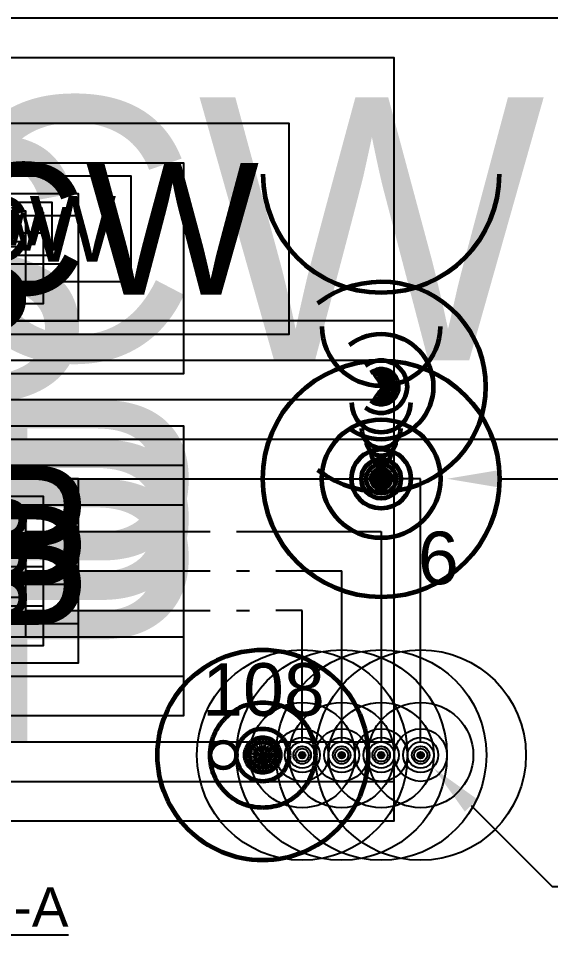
# Model space of a CAD drawing. Extents: x -3637 to 1666, y -2593 to 1817.
# Drawn here: x -2777.7 to -2656.4, y 68.8 to 277.7 of the extents above; entities that cross this region are included whole.
import ezdxf
from ezdxf.enums import TextEntityAlignment as Align

# ---------------------------------------------------------------- set-up
doc = ezdxf.new("R2010")
doc.units = 0
doc.header["$LTSCALE"] = 36
doc.header["$MEASUREMENT"] = 0
doc.linetypes.add('VENT', pattern=[0.30000000000000004, 0.2, -0.1])
for name, color, linetype in [('G-ANNO-TEXT', 70, 'Continuous'), ('P-NDCW-N', 4, 'Continuous'), ('P-NDCW-N @ 1 (1)', 4, 'Continuous'), ('P-NDCW-N @ 1 (2)', 4, 'Continuous'), ('P-NDCW-N @ 128', 4, 'Continuous'), ('P-NDCW-N @ 192', 4, 'Continuous'), ('P-NDCW-N @ 384', 4, 'Continuous'), ('P-NDCW-N @ 48', 4, 'Continuous'), ('P-NDCW-N @ 64', 4, 'Continuous'), ('P-NDCW-N @ 768', 4, 'Continuous'), ('P-NDCW-N @ 96', 4, 'Continuous'), ('P-TP-N', 4, 'Continuous'), ('P-TP-N @ 1 (1)', 4, 'Continuous'), ('P-TP-N @ 1 (2)', 4, 'Continuous'), ('P-TP-N @ 12', 4, 'Continuous'), ('P-TP-N @ 128', 4, 'Continuous'), ('P-TP-N @ 16', 4, 'Continuous'), ('P-TP-N @ 192', 4, 'Continuous'), ('P-TP-N @ 2', 4, 'Continuous'), ('P-TP-N @ 24', 4, 'Continuous'), ('P-TP-N @ 384', 4, 'Continuous'), ('P-TP-N @ 4', 4, 'Continuous'), ('P-TP-N @ 48', 4, 'Continuous'), ('P-TP-N @ 64', 4, 'Continuous'), ('P-TP-N @ 768', 4, 'Continuous'), ('P-TP-N @ 8', 4, 'Continuous'), ('P-TP-N @ 96', 4, 'Continuous')]:
    doc.layers.add(name, color=color, linetype=linetype)
doc.layers.add('P-SAN-DFU', color=7, linetype='Continuous', plot=False)
for name, color, linetype, lineweight in [('P-SAN-N', 6, 'Continuous', 60), ('P-SAN-N @ 1 (1)', 6, 'Continuous', 60), ('P-SAN-N @ 1 (2)', 6, 'Continuous', 60), ('P-SAN-N @ 12', 6, 'Continuous', 60), ('P-SAN-N @ 128', 6, 'Continuous', 60), ('P-SAN-N @ 16', 6, 'Continuous', 60), ('P-SAN-N @ 192', 6, 'Continuous', 60), ('P-SAN-N @ 2', 6, 'Continuous', 60), ('P-SAN-N @ 24', 6, 'Continuous', 60), ('P-SAN-N @ 384', 6, 'Continuous', 60), ('P-SAN-N @ 4', 6, 'Continuous', 60), ('P-SAN-N @ 48', 6, 'Continuous', 60), ('P-SAN-N @ 64', 6, 'Continuous', 60), ('P-SAN-N @ 768', 6, 'Continuous', 60), ('P-SAN-N @ 8', 6, 'Continuous', 60), ('P-SAN-N @ 96', 6, 'Continuous', 60), ('P-SANV-N', 5, 'VENT', 60), ('P-SANV-N @ 1 (1)', 5, 'VENT', 60), ('P-SANV-N @ 1 (2)', 5, 'VENT', 60), ('P-SANV-N @ 12', 5, 'VENT', 60), ('P-SANV-N @ 128', 5, 'VENT', 60), ('P-SANV-N @ 16', 5, 'VENT', 60), ('P-SANV-N @ 192', 5, 'VENT', 60), ('P-SANV-N @ 2', 5, 'VENT', 60), ('P-SANV-N @ 24', 5, 'VENT', 60), ('P-SANV-N @ 384', 5, 'VENT', 60), ('P-SANV-N @ 4', 5, 'VENT', 60), ('P-SANV-N @ 48', 5, 'VENT', 60), ('P-SANV-N @ 64', 5, 'VENT', 60), ('P-SANV-N @ 768', 5, 'VENT', 60), ('P-SANV-N @ 8', 5, 'VENT', 60), ('P-SANV-N @ 96', 5, 'VENT', 60)]:
    doc.layers.add(name, color=color, linetype=linetype, lineweight=lineweight)
doc.styles.add('Arial', font='arial.ttf')

# ---------------------------------------------------------------- blocks, each defined once
blk = doc.blocks.new('*U7')
blk.add_circle((0, 0), 0.03125)
blk = doc.blocks.new('*U851')
at = {"layer": 'P-SANV-N @ 1 (1)'}
blk.add_blockref('*U7', (-2722.000000014937, 109.7428015229962), dxfattribs=at)
at = {"layer": 'P-SANV-N @ 1 (2)'}
blk.add_blockref('*U7', (-2722.000000014937, 109.7428015229962), dxfattribs=at)
at = {"layer": 'P-SANV-N @ 12', "xscale": 12, "yscale": 12, "zscale": 12}
blk.add_blockref('*U7', (-2722.000000014937, 109.7428015229962), dxfattribs=at)
at = {"layer": 'P-SANV-N @ 128', "xscale": 128, "yscale": 128, "zscale": 128}
blk.add_blockref('*U7', (-2722.000000014937, 109.7428015229962), dxfattribs=at)
at = {"layer": 'P-SANV-N @ 16', "xscale": 16, "yscale": 16, "zscale": 16}
blk.add_blockref('*U7', (-2722.000000014937, 109.7428015229962), dxfattribs=at)
at = {"layer": 'P-SANV-N @ 192', "xscale": 192, "yscale": 192, "zscale": 192}
blk.add_blockref('*U7', (-2722.000000014937, 109.7428015229962), dxfattribs=at)
at = {"layer": 'P-SANV-N @ 2', "xscale": 2, "yscale": 2, "zscale": 2}
blk.add_blockref('*U7', (-2722.000000014937, 109.7428015229962), dxfattribs=at)
at = {"layer": 'P-SANV-N @ 24', "xscale": 24, "yscale": 24, "zscale": 24}
blk.add_blockref('*U7', (-2722.000000014937, 109.7428015229962), dxfattribs=at)
at = {"layer": 'P-SANV-N @ 384', "xscale": 384, "yscale": 384, "zscale": 384}
blk.add_blockref('*U7', (-2722.000000014937, 109.7428015229962), dxfattribs=at)
at = {"layer": 'P-SANV-N @ 4', "xscale": 4, "yscale": 4, "zscale": 4}
blk.add_blockref('*U7', (-2722.000000014937, 109.7428015229962), dxfattribs=at)
at = {"layer": 'P-SANV-N @ 48', "xscale": 48, "yscale": 48, "zscale": 48}
blk.add_blockref('*U7', (-2722.000000014937, 109.7428015229962), dxfattribs=at)
at = {"layer": 'P-SANV-N @ 64', "xscale": 64, "yscale": 64, "zscale": 64}
blk.add_blockref('*U7', (-2722.000000014937, 109.7428015229962), dxfattribs=at)
at = {"layer": 'P-SANV-N @ 768', "xscale": 768, "yscale": 768, "zscale": 768}
blk.add_blockref('*U7', (-2722.000000014937, 109.7428015229962), dxfattribs=at)
at = {"layer": 'P-SANV-N @ 8', "xscale": 8, "yscale": 8, "zscale": 8}
blk.add_blockref('*U7', (-2722.000000014937, 109.7428015229962), dxfattribs=at)
at = {"layer": 'P-SANV-N @ 96', "xscale": 96, "yscale": 96, "zscale": 96}
blk.add_blockref('*U7', (-2722.000000014937, 109.7428015229962), dxfattribs=at)
blk = doc.blocks.new('*U852')
at = {"layer": 'P-TP-N @ 1 (1)'}
blk.add_blockref('*U7', (-2713.000000014937, 109.7428015229962), dxfattribs=at)
at = {"layer": 'P-TP-N @ 1 (2)'}
blk.add_blockref('*U7', (-2713.000000014937, 109.7428015229962), dxfattribs=at)
at = {"layer": 'P-TP-N @ 12', "xscale": 12, "yscale": 12, "zscale": 12}
blk.add_blockref('*U7', (-2713.000000014937, 109.7428015229962), dxfattribs=at)
at = {"layer": 'P-TP-N @ 128', "xscale": 128, "yscale": 128, "zscale": 128}
blk.add_blockref('*U7', (-2713.000000014937, 109.7428015229962), dxfattribs=at)
at = {"layer": 'P-TP-N @ 16', "xscale": 16, "yscale": 16, "zscale": 16}
blk.add_blockref('*U7', (-2713.000000014937, 109.7428015229962), dxfattribs=at)
at = {"layer": 'P-TP-N @ 192', "xscale": 192, "yscale": 192, "zscale": 192}
blk.add_blockref('*U7', (-2713.000000014937, 109.7428015229962), dxfattribs=at)
at = {"layer": 'P-TP-N @ 2', "xscale": 2, "yscale": 2, "zscale": 2}
blk.add_blockref('*U7', (-2713.000000014937, 109.7428015229962), dxfattribs=at)
at = {"layer": 'P-TP-N @ 24', "xscale": 24, "yscale": 24, "zscale": 24}
blk.add_blockref('*U7', (-2713.000000014937, 109.7428015229962), dxfattribs=at)
at = {"layer": 'P-TP-N @ 384', "xscale": 384, "yscale": 384, "zscale": 384}
blk.add_blockref('*U7', (-2713.000000014937, 109.7428015229962), dxfattribs=at)
at = {"layer": 'P-TP-N @ 4', "xscale": 4, "yscale": 4, "zscale": 4}
blk.add_blockref('*U7', (-2713.000000014937, 109.7428015229962), dxfattribs=at)
at = {"layer": 'P-TP-N @ 48', "xscale": 48, "yscale": 48, "zscale": 48}
blk.add_blockref('*U7', (-2713.000000014937, 109.7428015229962), dxfattribs=at)
at = {"layer": 'P-TP-N @ 64', "xscale": 64, "yscale": 64, "zscale": 64}
blk.add_blockref('*U7', (-2713.000000014937, 109.7428015229962), dxfattribs=at)
at = {"layer": 'P-TP-N @ 768', "xscale": 768, "yscale": 768, "zscale": 768}
blk.add_blockref('*U7', (-2713.000000014937, 109.7428015229962), dxfattribs=at)
at = {"layer": 'P-TP-N @ 8', "xscale": 8, "yscale": 8, "zscale": 8}
blk.add_blockref('*U7', (-2713.000000014937, 109.7428015229962), dxfattribs=at)
at = {"layer": 'P-TP-N @ 96', "xscale": 96, "yscale": 96, "zscale": 96}
blk.add_blockref('*U7', (-2713.000000014937, 109.7428015229962), dxfattribs=at)
blk = doc.blocks.new('*U870')
at = {"layer": 'P-TP-N @ 1 (1)'}
blk.add_blockref('*U7', (-2704.000000014937, 109.7428015229962), dxfattribs=at)
at = {"layer": 'P-TP-N @ 1 (2)'}
blk.add_blockref('*U7', (-2704.000000014937, 109.7428015229962), dxfattribs=at)
at = {"layer": 'P-TP-N @ 12', "xscale": 12, "yscale": 12, "zscale": 12}
blk.add_blockref('*U7', (-2704.000000014937, 109.7428015229962), dxfattribs=at)
at = {"layer": 'P-TP-N @ 128', "xscale": 128, "yscale": 128, "zscale": 128}
blk.add_blockref('*U7', (-2704.000000014937, 109.7428015229962), dxfattribs=at)
at = {"layer": 'P-TP-N @ 16', "xscale": 16, "yscale": 16, "zscale": 16}
blk.add_blockref('*U7', (-2704.000000014937, 109.7428015229962), dxfattribs=at)
at = {"layer": 'P-TP-N @ 192', "xscale": 192, "yscale": 192, "zscale": 192}
blk.add_blockref('*U7', (-2704.000000014937, 109.7428015229962), dxfattribs=at)
at = {"layer": 'P-TP-N @ 2', "xscale": 2, "yscale": 2, "zscale": 2}
blk.add_blockref('*U7', (-2704.000000014937, 109.7428015229962), dxfattribs=at)
at = {"layer": 'P-TP-N @ 24', "xscale": 24, "yscale": 24, "zscale": 24}
blk.add_blockref('*U7', (-2704.000000014937, 109.7428015229962), dxfattribs=at)
at = {"layer": 'P-TP-N @ 384', "xscale": 384, "yscale": 384, "zscale": 384}
blk.add_blockref('*U7', (-2704.000000014937, 109.7428015229962), dxfattribs=at)
at = {"layer": 'P-TP-N @ 4', "xscale": 4, "yscale": 4, "zscale": 4}
blk.add_blockref('*U7', (-2704.000000014937, 109.7428015229962), dxfattribs=at)
at = {"layer": 'P-TP-N @ 48', "xscale": 48, "yscale": 48, "zscale": 48}
blk.add_blockref('*U7', (-2704.000000014937, 109.7428015229962), dxfattribs=at)
at = {"layer": 'P-TP-N @ 64', "xscale": 64, "yscale": 64, "zscale": 64}
blk.add_blockref('*U7', (-2704.000000014937, 109.7428015229962), dxfattribs=at)
at = {"layer": 'P-TP-N @ 768', "xscale": 768, "yscale": 768, "zscale": 768}
blk.add_blockref('*U7', (-2704.000000014937, 109.7428015229962), dxfattribs=at)
at = {"layer": 'P-TP-N @ 8', "xscale": 8, "yscale": 8, "zscale": 8}
blk.add_blockref('*U7', (-2704.000000014937, 109.7428015229962), dxfattribs=at)
at = {"layer": 'P-TP-N @ 96', "xscale": 96, "yscale": 96, "zscale": 96}
blk.add_blockref('*U7', (-2704.000000014937, 109.7428015229962), dxfattribs=at)
blk = doc.blocks.new('*U871')
at = {"layer": 'P-TP-N @ 1 (1)'}
blk.add_blockref('*U7', (-2695.000000014937, 109.7428015229962), dxfattribs=at)
at = {"layer": 'P-TP-N @ 1 (2)'}
blk.add_blockref('*U7', (-2695.000000014937, 109.7428015229962), dxfattribs=at)
at = {"layer": 'P-TP-N @ 12', "xscale": 12, "yscale": 12, "zscale": 12}
blk.add_blockref('*U7', (-2695.000000014937, 109.7428015229962), dxfattribs=at)
at = {"layer": 'P-TP-N @ 128', "xscale": 128, "yscale": 128, "zscale": 128}
blk.add_blockref('*U7', (-2695.000000014937, 109.7428015229962), dxfattribs=at)
at = {"layer": 'P-TP-N @ 16', "xscale": 16, "yscale": 16, "zscale": 16}
blk.add_blockref('*U7', (-2695.000000014937, 109.7428015229962), dxfattribs=at)
at = {"layer": 'P-TP-N @ 192', "xscale": 192, "yscale": 192, "zscale": 192}
blk.add_blockref('*U7', (-2695.000000014937, 109.7428015229962), dxfattribs=at)
at = {"layer": 'P-TP-N @ 2', "xscale": 2, "yscale": 2, "zscale": 2}
blk.add_blockref('*U7', (-2695.000000014937, 109.7428015229962), dxfattribs=at)
at = {"layer": 'P-TP-N @ 24', "xscale": 24, "yscale": 24, "zscale": 24}
blk.add_blockref('*U7', (-2695.000000014937, 109.7428015229962), dxfattribs=at)
at = {"layer": 'P-TP-N @ 384', "xscale": 384, "yscale": 384, "zscale": 384}
blk.add_blockref('*U7', (-2695.000000014937, 109.7428015229962), dxfattribs=at)
at = {"layer": 'P-TP-N @ 4', "xscale": 4, "yscale": 4, "zscale": 4}
blk.add_blockref('*U7', (-2695.000000014937, 109.7428015229962), dxfattribs=at)
at = {"layer": 'P-TP-N @ 48', "xscale": 48, "yscale": 48, "zscale": 48}
blk.add_blockref('*U7', (-2695.000000014937, 109.7428015229962), dxfattribs=at)
at = {"layer": 'P-TP-N @ 64', "xscale": 64, "yscale": 64, "zscale": 64}
blk.add_blockref('*U7', (-2695.000000014937, 109.7428015229962), dxfattribs=at)
at = {"layer": 'P-TP-N @ 768', "xscale": 768, "yscale": 768, "zscale": 768}
blk.add_blockref('*U7', (-2695.000000014937, 109.7428015229962), dxfattribs=at)
at = {"layer": 'P-TP-N @ 8', "xscale": 8, "yscale": 8, "zscale": 8}
blk.add_blockref('*U7', (-2695.000000014937, 109.7428015229962), dxfattribs=at)
at = {"layer": 'P-TP-N @ 96', "xscale": 96, "yscale": 96, "zscale": 96}
blk.add_blockref('*U7', (-2695.000000014937, 109.7428015229962), dxfattribs=at)
blk = doc.blocks.new('*U872')
at = {"layer": 'P-TP-N @ 1 (1)'}
blk.add_blockref('*U7', (-2686.000000014937, 109.7428015229962), dxfattribs=at)
at = {"layer": 'P-TP-N @ 1 (2)'}
blk.add_blockref('*U7', (-2686.000000014937, 109.7428015229962), dxfattribs=at)
at = {"layer": 'P-TP-N @ 12', "xscale": 12, "yscale": 12, "zscale": 12}
blk.add_blockref('*U7', (-2686.000000014937, 109.7428015229962), dxfattribs=at)
at = {"layer": 'P-TP-N @ 128', "xscale": 128, "yscale": 128, "zscale": 128}
blk.add_blockref('*U7', (-2686.000000014937, 109.7428015229962), dxfattribs=at)
at = {"layer": 'P-TP-N @ 16', "xscale": 16, "yscale": 16, "zscale": 16}
blk.add_blockref('*U7', (-2686.000000014937, 109.7428015229962), dxfattribs=at)
at = {"layer": 'P-TP-N @ 192', "xscale": 192, "yscale": 192, "zscale": 192}
blk.add_blockref('*U7', (-2686.000000014937, 109.7428015229962), dxfattribs=at)
at = {"layer": 'P-TP-N @ 2', "xscale": 2, "yscale": 2, "zscale": 2}
blk.add_blockref('*U7', (-2686.000000014937, 109.7428015229962), dxfattribs=at)
at = {"layer": 'P-TP-N @ 24', "xscale": 24, "yscale": 24, "zscale": 24}
blk.add_blockref('*U7', (-2686.000000014937, 109.7428015229962), dxfattribs=at)
at = {"layer": 'P-TP-N @ 384', "xscale": 384, "yscale": 384, "zscale": 384}
blk.add_blockref('*U7', (-2686.000000014937, 109.7428015229962), dxfattribs=at)
at = {"layer": 'P-TP-N @ 4', "xscale": 4, "yscale": 4, "zscale": 4}
blk.add_blockref('*U7', (-2686.000000014937, 109.7428015229962), dxfattribs=at)
at = {"layer": 'P-TP-N @ 48', "xscale": 48, "yscale": 48, "zscale": 48}
blk.add_blockref('*U7', (-2686.000000014937, 109.7428015229962), dxfattribs=at)
at = {"layer": 'P-TP-N @ 64', "xscale": 64, "yscale": 64, "zscale": 64}
blk.add_blockref('*U7', (-2686.000000014937, 109.7428015229962), dxfattribs=at)
at = {"layer": 'P-TP-N @ 768', "xscale": 768, "yscale": 768, "zscale": 768}
blk.add_blockref('*U7', (-2686.000000014937, 109.7428015229962), dxfattribs=at)
at = {"layer": 'P-TP-N @ 8', "xscale": 8, "yscale": 8, "zscale": 8}
blk.add_blockref('*U7', (-2686.000000014937, 109.7428015229962), dxfattribs=at)
at = {"layer": 'P-TP-N @ 96', "xscale": 96, "yscale": 96, "zscale": 96}
blk.add_blockref('*U7', (-2686.000000014937, 109.7428015229962), dxfattribs=at)
blk = doc.blocks.new('*U20')
at = {"linetype": 'Continuous'}
blk.add_circle((0, 0), 0.03515625, dxfattribs=at)
blk.add_arc((0.09046299364832541, 2.556089733746285e-18), 0.03515625, 90, 270, dxfattribs=at)
blk = doc.blocks.new('*U879')
at = {"layer": 'P-SAN-N @ 1 (1)', "rotation": 90}
blk.add_blockref('*U20', (-2695.000000014937, 172.7428015229962), dxfattribs=at)
at = {"layer": 'P-SAN-N @ 1 (2)', "rotation": 90}
blk.add_blockref('*U20', (-2695.000000014937, 172.7428015229962), dxfattribs=at)
at = {"layer": 'P-SAN-N @ 12', "xscale": 12, "yscale": 12, "zscale": 12, "rotation": 90}
blk.add_blockref('*U20', (-2695.000000014937, 172.7428015229962), dxfattribs=at)
at = {"layer": 'P-SAN-N @ 128', "xscale": 128, "yscale": 128, "zscale": 128, "rotation": 90}
blk.add_blockref('*U20', (-2695.000000014937, 172.7428015229962), dxfattribs=at)
at = {"layer": 'P-SAN-N @ 16', "xscale": 16, "yscale": 16, "zscale": 16, "rotation": 90}
blk.add_blockref('*U20', (-2695.000000014937, 172.7428015229962), dxfattribs=at)
at = {"layer": 'P-SAN-N @ 192', "xscale": 192, "yscale": 192, "zscale": 192, "rotation": 90}
blk.add_blockref('*U20', (-2695.000000014937, 172.7428015229962), dxfattribs=at)
at = {"layer": 'P-SAN-N @ 2', "xscale": 2, "yscale": 2, "zscale": 2, "rotation": 90}
blk.add_blockref('*U20', (-2695.000000014937, 172.7428015229962), dxfattribs=at)
at = {"layer": 'P-SAN-N @ 24', "xscale": 24, "yscale": 24, "zscale": 24, "rotation": 90}
blk.add_blockref('*U20', (-2695.000000014937, 172.7428015229962), dxfattribs=at)
at = {"layer": 'P-SAN-N @ 384', "xscale": 384, "yscale": 384, "zscale": 384, "rotation": 90}
blk.add_blockref('*U20', (-2695.000000014937, 172.7428015229962), dxfattribs=at)
at = {"layer": 'P-SAN-N @ 4', "xscale": 4, "yscale": 4, "zscale": 4, "rotation": 90}
blk.add_blockref('*U20', (-2695.000000014937, 172.7428015229962), dxfattribs=at)
at = {"layer": 'P-SAN-N @ 48', "xscale": 48, "yscale": 48, "zscale": 48, "rotation": 90}
blk.add_blockref('*U20', (-2695.000000014937, 172.7428015229962), dxfattribs=at)
at = {"layer": 'P-SAN-N @ 64', "xscale": 64, "yscale": 64, "zscale": 64, "rotation": 90}
blk.add_blockref('*U20', (-2695.000000014937, 172.7428015229962), dxfattribs=at)
at = {"layer": 'P-SAN-N @ 768', "xscale": 768, "yscale": 768, "zscale": 768, "rotation": 90}
blk.add_blockref('*U20', (-2695.000000014937, 172.7428015229962), dxfattribs=at)
at = {"layer": 'P-SAN-N @ 8', "xscale": 8, "yscale": 8, "zscale": 8, "rotation": 90}
blk.add_blockref('*U20', (-2695.000000014937, 172.7428015229962), dxfattribs=at)
at = {"layer": 'P-SAN-N @ 96', "xscale": 96, "yscale": 96, "zscale": 96, "rotation": 90}
blk.add_blockref('*U20', (-2695.000000014937, 172.7428015229962), dxfattribs=at)
blk = doc.blocks.new('*U13')
at = {"linetype": 'Continuous'}
blk.add_arc((0, 0), 0.03111555437015312, 232.5669694738212, 127.4330305261797, dxfattribs=at)
blk = doc.blocks.new('*U880')
at = {"layer": 'P-SAN-N @ 1 (1)'}
blk.add_blockref('*U13', (-2695.000000014937, 193.7428015229962), dxfattribs=at)
at = {"layer": 'P-SAN-N @ 1 (2)'}
blk.add_blockref('*U13', (-2695.000000014937, 193.7428015229962), dxfattribs=at)
at = {"layer": 'P-SAN-N @ 12', "xscale": 12, "yscale": 12, "zscale": 12}
blk.add_blockref('*U13', (-2695.000000014937, 193.7428015229962), dxfattribs=at)
at = {"layer": 'P-SAN-N @ 128', "xscale": 128, "yscale": 128, "zscale": 128}
blk.add_blockref('*U13', (-2695.000000014937, 193.7428015229962), dxfattribs=at)
at = {"layer": 'P-SAN-N @ 16', "xscale": 16, "yscale": 16, "zscale": 16}
blk.add_blockref('*U13', (-2695.000000014937, 193.7428015229962), dxfattribs=at)
at = {"layer": 'P-SAN-N @ 192', "xscale": 192, "yscale": 192, "zscale": 192}
blk.add_blockref('*U13', (-2695.000000014937, 193.7428015229962), dxfattribs=at)
at = {"layer": 'P-SAN-N @ 2', "xscale": 2, "yscale": 2, "zscale": 2}
blk.add_blockref('*U13', (-2695.000000014937, 193.7428015229962), dxfattribs=at)
at = {"layer": 'P-SAN-N @ 24', "xscale": 24, "yscale": 24, "zscale": 24}
blk.add_blockref('*U13', (-2695.000000014937, 193.7428015229962), dxfattribs=at)
at = {"layer": 'P-SAN-N @ 384', "xscale": 384, "yscale": 384, "zscale": 384}
blk.add_blockref('*U13', (-2695.000000014937, 193.7428015229962), dxfattribs=at)
at = {"layer": 'P-SAN-N @ 4', "xscale": 4, "yscale": 4, "zscale": 4}
blk.add_blockref('*U13', (-2695.000000014937, 193.7428015229962), dxfattribs=at)
at = {"layer": 'P-SAN-N @ 48', "xscale": 48, "yscale": 48, "zscale": 48}
blk.add_blockref('*U13', (-2695.000000014937, 193.7428015229962), dxfattribs=at)
at = {"layer": 'P-SAN-N @ 64', "xscale": 64, "yscale": 64, "zscale": 64}
blk.add_blockref('*U13', (-2695.000000014937, 193.7428015229962), dxfattribs=at)
at = {"layer": 'P-SAN-N @ 768', "xscale": 768, "yscale": 768, "zscale": 768}
blk.add_blockref('*U13', (-2695.000000014937, 193.7428015229962), dxfattribs=at)
at = {"layer": 'P-SAN-N @ 8', "xscale": 8, "yscale": 8, "zscale": 8}
blk.add_blockref('*U13', (-2695.000000014937, 193.7428015229962), dxfattribs=at)
at = {"layer": 'P-SAN-N @ 96', "xscale": 96, "yscale": 96, "zscale": 96}
blk.add_blockref('*U13', (-2695.000000014937, 193.7428015229962), dxfattribs=at)
blk = doc.blocks.new('*U68')
at = {"layer": 'DEFPOINTS'}
blk.add_lwpolyline([(-0.125, -0.06249999999999999), (0.125, -0.06249999999999998), (0.125, 0.06250000000000003), (-0.125, 0.0625)], close=True, dxfattribs=at)
at = {"style": 'Arial'}
blk.add_text('S', height=0.078125, dxfattribs=at).set_placement((-2.383437588677995e-17, 0), align=Align.MIDDLE)
blk = doc.blocks.new('*U893')
at = {"layer": 'P-SAN-N @ 1 (1)', "linetype": 'ByBlock', "lineweight": -2}
blk.add_blockref('*U68', (-2788.000000014937, 220.7428015229962), dxfattribs=at)
at = {"layer": 'P-SAN-N @ 1 (2)', "linetype": 'ByBlock', "lineweight": -2}
blk.add_blockref('*U68', (-2788.000000014937, 220.7428015229962), dxfattribs=at)
at = {"layer": 'P-SAN-N @ 128', "linetype": 'ByBlock', "lineweight": -2, "xscale": 128, "yscale": 128, "zscale": 128}
blk.add_blockref('*U68', (-2788.000000014937, 220.7428015229962), dxfattribs=at)
at = {"layer": 'P-SAN-N @ 192', "linetype": 'ByBlock', "lineweight": -2, "xscale": 192, "yscale": 192, "zscale": 192}
blk.add_blockref('*U68', (-2788.000000014937, 220.7428015229962), dxfattribs=at)
at = {"layer": 'P-SAN-N @ 384', "linetype": 'ByBlock', "lineweight": -2, "xscale": 384, "yscale": 384, "zscale": 384}
blk.add_blockref('*U68', (-2788.000000014937, 220.7428015229962), dxfattribs=at)
at = {"layer": 'P-SAN-N @ 48', "linetype": 'ByBlock', "lineweight": -2, "xscale": 48, "yscale": 48, "zscale": 48}
blk.add_blockref('*U68', (-2788.000000014937, 220.7428015229962), dxfattribs=at)
at = {"layer": 'P-SAN-N @ 64', "linetype": 'ByBlock', "lineweight": -2, "xscale": 64, "yscale": 64, "zscale": 64}
blk.add_blockref('*U68', (-2788.000000014937, 220.7428015229962), dxfattribs=at)
at = {"layer": 'P-SAN-N @ 768', "linetype": 'ByBlock', "lineweight": -2, "xscale": 768, "yscale": 768, "zscale": 768}
blk.add_blockref('*U68', (-2788.000000014937, 220.7428015229962), dxfattribs=at)
at = {"layer": 'P-SAN-N @ 96', "linetype": 'ByBlock', "lineweight": -2, "xscale": 96, "yscale": 96, "zscale": 96}
blk.add_blockref('*U68', (-2788.000000014937, 220.7428015229962), dxfattribs=at)
blk = doc.blocks.new('*U66')
at = {"layer": 'DEFPOINTS'}
blk.add_lwpolyline([(-0.125, -0.0625), (0.125, -0.0625), (0.125, 0.0625), (-0.125, 0.0625)], close=True, dxfattribs=at)
at = {"style": 'Arial'}
blk.add_text('TP', height=0.078125, dxfattribs=at).set_placement((-3.235557227555699e-17, 1.387778780781446e-17), align=Align.MIDDLE)
blk = doc.blocks.new('*U894')
at = {"layer": 'P-TP-N @ 1 (1)', "linetype": 'ByBlock', "lineweight": -2}
blk.add_blockref('*U66', (-2788.000000014937, 142.7428015229962), dxfattribs=at)
at = {"layer": 'P-TP-N @ 1 (2)', "linetype": 'ByBlock', "lineweight": -2}
blk.add_blockref('*U66', (-2788.000000014937, 142.7428015229962), dxfattribs=at)
at = {"layer": 'P-TP-N @ 128', "linetype": 'ByBlock', "lineweight": -2, "xscale": 128, "yscale": 128, "zscale": 128}
blk.add_blockref('*U66', (-2788.000000014937, 142.7428015229962), dxfattribs=at)
at = {"layer": 'P-TP-N @ 192', "linetype": 'ByBlock', "lineweight": -2, "xscale": 192, "yscale": 192, "zscale": 192}
blk.add_blockref('*U66', (-2788.000000014937, 142.7428015229962), dxfattribs=at)
at = {"layer": 'P-TP-N @ 384', "linetype": 'ByBlock', "lineweight": -2, "xscale": 384, "yscale": 384, "zscale": 384}
blk.add_blockref('*U66', (-2788.000000014937, 142.7428015229962), dxfattribs=at)
at = {"layer": 'P-TP-N @ 48', "linetype": 'ByBlock', "lineweight": -2, "xscale": 48, "yscale": 48, "zscale": 48}
blk.add_blockref('*U66', (-2788.000000014937, 142.7428015229962), dxfattribs=at)
at = {"layer": 'P-TP-N @ 64', "linetype": 'ByBlock', "lineweight": -2, "xscale": 64, "yscale": 64, "zscale": 64}
blk.add_blockref('*U66', (-2788.000000014937, 142.7428015229962), dxfattribs=at)
at = {"layer": 'P-TP-N @ 768', "linetype": 'ByBlock', "lineweight": -2, "xscale": 768, "yscale": 768, "zscale": 768}
blk.add_blockref('*U66', (-2788.000000014937, 142.7428015229962), dxfattribs=at)
at = {"layer": 'P-TP-N @ 96', "linetype": 'ByBlock', "lineweight": -2, "xscale": 96, "yscale": 96, "zscale": 96}
blk.add_blockref('*U66', (-2788.000000014937, 142.7428015229962), dxfattribs=at)
blk = doc.blocks.new('*U895')
at = {"layer": 'P-TP-N @ 1 (1)', "linetype": 'ByBlock', "lineweight": -2}
blk.add_blockref('*U66', (-2788.000000014937, 151.7428015229962), dxfattribs=at)
at = {"layer": 'P-TP-N @ 1 (2)', "linetype": 'ByBlock', "lineweight": -2}
blk.add_blockref('*U66', (-2788.000000014937, 151.7428015229962), dxfattribs=at)
at = {"layer": 'P-TP-N @ 128', "linetype": 'ByBlock', "lineweight": -2, "xscale": 128, "yscale": 128, "zscale": 128}
blk.add_blockref('*U66', (-2788.000000014937, 151.7428015229962), dxfattribs=at)
at = {"layer": 'P-TP-N @ 192', "linetype": 'ByBlock', "lineweight": -2, "xscale": 192, "yscale": 192, "zscale": 192}
blk.add_blockref('*U66', (-2788.000000014937, 151.7428015229962), dxfattribs=at)
at = {"layer": 'P-TP-N @ 384', "linetype": 'ByBlock', "lineweight": -2, "xscale": 384, "yscale": 384, "zscale": 384}
blk.add_blockref('*U66', (-2788.000000014937, 151.7428015229962), dxfattribs=at)
at = {"layer": 'P-TP-N @ 48', "linetype": 'ByBlock', "lineweight": -2, "xscale": 48, "yscale": 48, "zscale": 48}
blk.add_blockref('*U66', (-2788.000000014937, 151.7428015229962), dxfattribs=at)
at = {"layer": 'P-TP-N @ 64', "linetype": 'ByBlock', "lineweight": -2, "xscale": 64, "yscale": 64, "zscale": 64}
blk.add_blockref('*U66', (-2788.000000014937, 151.7428015229962), dxfattribs=at)
at = {"layer": 'P-TP-N @ 768', "linetype": 'ByBlock', "lineweight": -2, "xscale": 768, "yscale": 768, "zscale": 768}
blk.add_blockref('*U66', (-2788.000000014937, 151.7428015229962), dxfattribs=at)
at = {"layer": 'P-TP-N @ 96', "linetype": 'ByBlock', "lineweight": -2, "xscale": 96, "yscale": 96, "zscale": 96}
blk.add_blockref('*U66', (-2788.000000014937, 151.7428015229962), dxfattribs=at)
blk = doc.blocks.new('*U896')
at = {"layer": 'P-TP-N @ 1 (1)', "linetype": 'ByBlock', "lineweight": -2}
blk.add_blockref('*U66', (-2788.000000014937, 160.7428015229962), dxfattribs=at)
at = {"layer": 'P-TP-N @ 1 (2)', "linetype": 'ByBlock', "lineweight": -2}
blk.add_blockref('*U66', (-2788.000000014937, 160.7428015229962), dxfattribs=at)
at = {"layer": 'P-TP-N @ 128', "linetype": 'ByBlock', "lineweight": -2, "xscale": 128, "yscale": 128, "zscale": 128}
blk.add_blockref('*U66', (-2788.000000014937, 160.7428015229962), dxfattribs=at)
at = {"layer": 'P-TP-N @ 192', "linetype": 'ByBlock', "lineweight": -2, "xscale": 192, "yscale": 192, "zscale": 192}
blk.add_blockref('*U66', (-2788.000000014937, 160.7428015229962), dxfattribs=at)
at = {"layer": 'P-TP-N @ 384', "linetype": 'ByBlock', "lineweight": -2, "xscale": 384, "yscale": 384, "zscale": 384}
blk.add_blockref('*U66', (-2788.000000014937, 160.7428015229962), dxfattribs=at)
at = {"layer": 'P-TP-N @ 48', "linetype": 'ByBlock', "lineweight": -2, "xscale": 48, "yscale": 48, "zscale": 48}
blk.add_blockref('*U66', (-2788.000000014937, 160.7428015229962), dxfattribs=at)
at = {"layer": 'P-TP-N @ 64', "linetype": 'ByBlock', "lineweight": -2, "xscale": 64, "yscale": 64, "zscale": 64}
blk.add_blockref('*U66', (-2788.000000014937, 160.7428015229962), dxfattribs=at)
at = {"layer": 'P-TP-N @ 768', "linetype": 'ByBlock', "lineweight": -2, "xscale": 768, "yscale": 768, "zscale": 768}
blk.add_blockref('*U66', (-2788.000000014937, 160.7428015229962), dxfattribs=at)
at = {"layer": 'P-TP-N @ 96', "linetype": 'ByBlock', "lineweight": -2, "xscale": 96, "yscale": 96, "zscale": 96}
blk.add_blockref('*U66', (-2788.000000014937, 160.7428015229962), dxfattribs=at)
blk = doc.blocks.new('*U83')
at = {"layer": 'DEFPOINTS'}
blk.add_lwpolyline([(-0.1875, -0.06249999999999999), (0.1875, -0.0625), (0.1875, 0.0625), (-0.1875, 0.0625)], close=True, dxfattribs=at)
at = {"style": 'Arial'}
blk.add_text('NDCW', height=0.078125, dxfattribs=at).set_placement((-8.219560710945029e-17, 0), align=Align.MIDDLE)
blk = doc.blocks.new('*U1057')
at = {"layer": 'P-NDCW-N @ 1 (1)', "linetype": 'ByBlock', "lineweight": -2}
blk.add_blockref('*U83', (-2788.000000014937, 229.7428015229962), dxfattribs=at)
at = {"layer": 'P-NDCW-N @ 1 (2)', "linetype": 'ByBlock', "lineweight": -2}
blk.add_blockref('*U83', (-2788.000000014937, 229.7428015229962), dxfattribs=at)
at = {"layer": 'P-NDCW-N @ 128', "linetype": 'ByBlock', "lineweight": -2, "xscale": 128, "yscale": 128, "zscale": 128}
blk.add_blockref('*U83', (-2788.000000014937, 229.7428015229962), dxfattribs=at)
at = {"layer": 'P-NDCW-N @ 192', "linetype": 'ByBlock', "lineweight": -2, "xscale": 192, "yscale": 192, "zscale": 192}
blk.add_blockref('*U83', (-2788.000000014937, 229.7428015229962), dxfattribs=at)
at = {"layer": 'P-NDCW-N @ 384', "linetype": 'ByBlock', "lineweight": -2, "xscale": 384, "yscale": 384, "zscale": 384}
blk.add_blockref('*U83', (-2788.000000014937, 229.7428015229962), dxfattribs=at)
at = {"layer": 'P-NDCW-N @ 48', "linetype": 'ByBlock', "lineweight": -2, "xscale": 48, "yscale": 48, "zscale": 48}
blk.add_blockref('*U83', (-2788.000000014937, 229.7428015229962), dxfattribs=at)
at = {"layer": 'P-NDCW-N @ 64', "linetype": 'ByBlock', "lineweight": -2, "xscale": 64, "yscale": 64, "zscale": 64}
blk.add_blockref('*U83', (-2788.000000014937, 229.7428015229962), dxfattribs=at)
at = {"layer": 'P-NDCW-N @ 768', "linetype": 'ByBlock', "lineweight": -2, "xscale": 768, "yscale": 768, "zscale": 768}
blk.add_blockref('*U83', (-2788.000000014937, 229.7428015229962), dxfattribs=at)
at = {"layer": 'P-NDCW-N @ 96', "linetype": 'ByBlock', "lineweight": -2, "xscale": 96, "yscale": 96, "zscale": 96}
blk.add_blockref('*U83', (-2788.000000014937, 229.7428015229962), dxfattribs=at)

msp = doc.modelspace()

# ---------------------------------------------------------------- linework, layer by layer
at = {"layer": 'G-ANNO-TEXT'}
for points in [[(-2668.000000014937, 172.7428015229962), (-2638.000000014937, 172.7428015229962), (-2620.000000014937, 172.7428015229962)], [(-2674.514718640698, 98.25752014875764), (-2656.000000014937, 79.74280152299616), (-2620.000000014937, 79.74280152299616)]]:
    msp.add_lwpolyline(points, dxfattribs=at)
for points in [[(-2668.000000014937, 170.7428015229962), (-2680.000000014937, 172.7428015229962), (-2668.000000014937, 174.7428015229962)], [(-2675.928932203071, 96.84330658638453), (-2683.000000014937, 106.7428015229962), (-2673.100505078325, 99.67173371113063)]]:
    msp.add_solid(points, dxfattribs=at)
at = {"layer": 'P-TP-N'}
for p, q in [((-2686.000000014937, 172.7428015229962), (-2692.000000014937, 172.7428015229962)), ((-2686.000000014937, 112.7428015229962), (-2686.000000014937, 172.7428015229962)), ((-2776.000000014937, 160.7428015229962), (-2734.000000014937, 160.7428015229962)), ((-2728.000000014937, 160.7428015229962), (-2695.000000014937, 160.7428015229962)), ((-2695.000000014937, 160.7428015229962), (-2695.000000014937, 112.7428015229962)), ((-2776.000000014937, 151.7428015229962), (-2734.000000014937, 151.7428015229962)), ((-2728.000000014937, 151.7428015229962), (-2725.000000014937, 151.7428015229962)), ((-2719.000000014937, 151.7428015229962), (-2704.000000014937, 151.7428015229962)), ((-2704.000000014937, 112.7428015229962), (-2704.000000014937, 151.7428015229962)), ((-2776.000000014937, 142.7428015229962), (-2734.000000014937, 142.7428015229962)), ((-2728.000000014937, 142.7428015229962), (-2725.000000014937, 142.7428015229962)), ((-2713.000000014937, 142.7428015229962), (-2719.000000014937, 142.7428015229962)), ((-2713.000000014937, 112.7428015229962), (-2713.000000014937, 142.7428015229962))]:
    msp.add_line(p, q, dxfattribs=at)

# ---------------------------------------------------------------- block references
at = {"layer": 'P-NDCW-N'}
msp.add_blockref('*U1057', (0, 0), dxfattribs=at)
at = {"layer": 'P-SAN-N'}
for name in ['*U893', '*U879', '*U880']:
    msp.add_blockref(name, (0, 0), dxfattribs=at)
at = {"layer": 'P-SAN-N @ 96', "xscale": 96, "yscale": 96, "zscale": 96}
msp.add_blockref('*U7', (-2731.000000014937, 109.7428015229962), dxfattribs=at)
at = {"layer": 'P-SANV-N'}
msp.add_blockref('*U851', (0, 0), dxfattribs=at)
at = {"layer": 'P-TP-N'}
for name in ['*U896', '*U895', '*U894', '*U852', '*U870', '*U871', '*U872']:
    msp.add_blockref(name, (0, 0), dxfattribs=at)

# ---------------------------------------------------------------- texts
at = {"layer": 'G-ANNO-TEXT', "style": 'Arial'}
msp.add_text('%%U4"GD-A', height=9, dxfattribs=at).set_placement((-2809.159618023122, 70.58932266897204))
at = {"layer": 'P-SAN-DFU', "color": 3, "style": 'Arial'}
for s, p in [('6', (-2686.630286508797, 148.6936882897083)), ('108', (-2735.825375185469, 118.6936882897083))]:
    msp.add_text(s, height=12, dxfattribs=at).set_placement(p)

doc.saveas('drawing.dxf')
